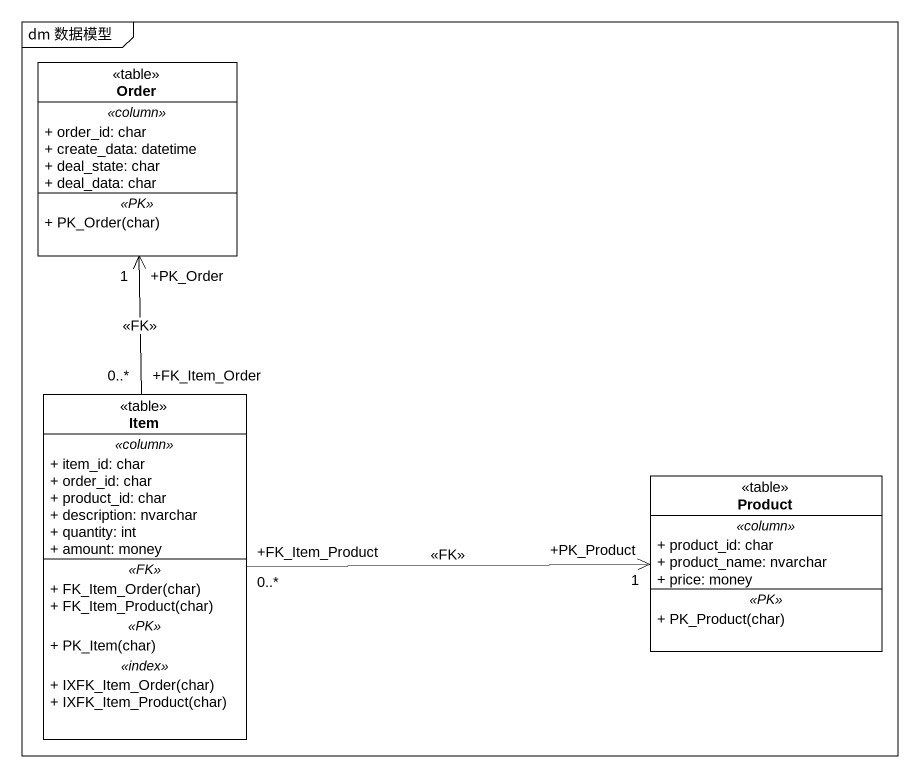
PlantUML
@startuml
mainframe dm 数据模型
hide circle
hide empty members
skinparam classAttributeIconSize 0
class Order <<table>> {
  .. <<column>> ..
  + order_id: char
  + create_data: datetime
  + deal_state: char
  + deal_data: char
  .. <<PK>> ..
  + PK_Order(char)
}
class Item <<table>> {
  .. <<column>> ..
  + item_id: char
  + order_id: char
  + product_id: char
  + description: nvarchar
  + quantity: int
  + amount: money
  .. <<FK>> ..
  + FK_Item_Order(char)
  + FK_Item_Product(char)
  .. <<PK>> ..
  + PK_Item(char)
  .. <<index>> ..
  + IXFK_Item_Order(char)
  + IXFK_Item_Product(char)
}
class Product <<table>> {
  .. <<column>> ..
  + product_id: char
  + product_name: nvarchar
  + price: money
  .. <<PK>> ..
  + PK_Product(char)
}
Item "+FK_Item_Order\n0..*" -up-> "+PK_Order\n1" Order : <<FK>>
Item "+FK_Item_Product\n0..*" -right-> "+PK_Product\n1" Product : <<FK>>
@enduml
